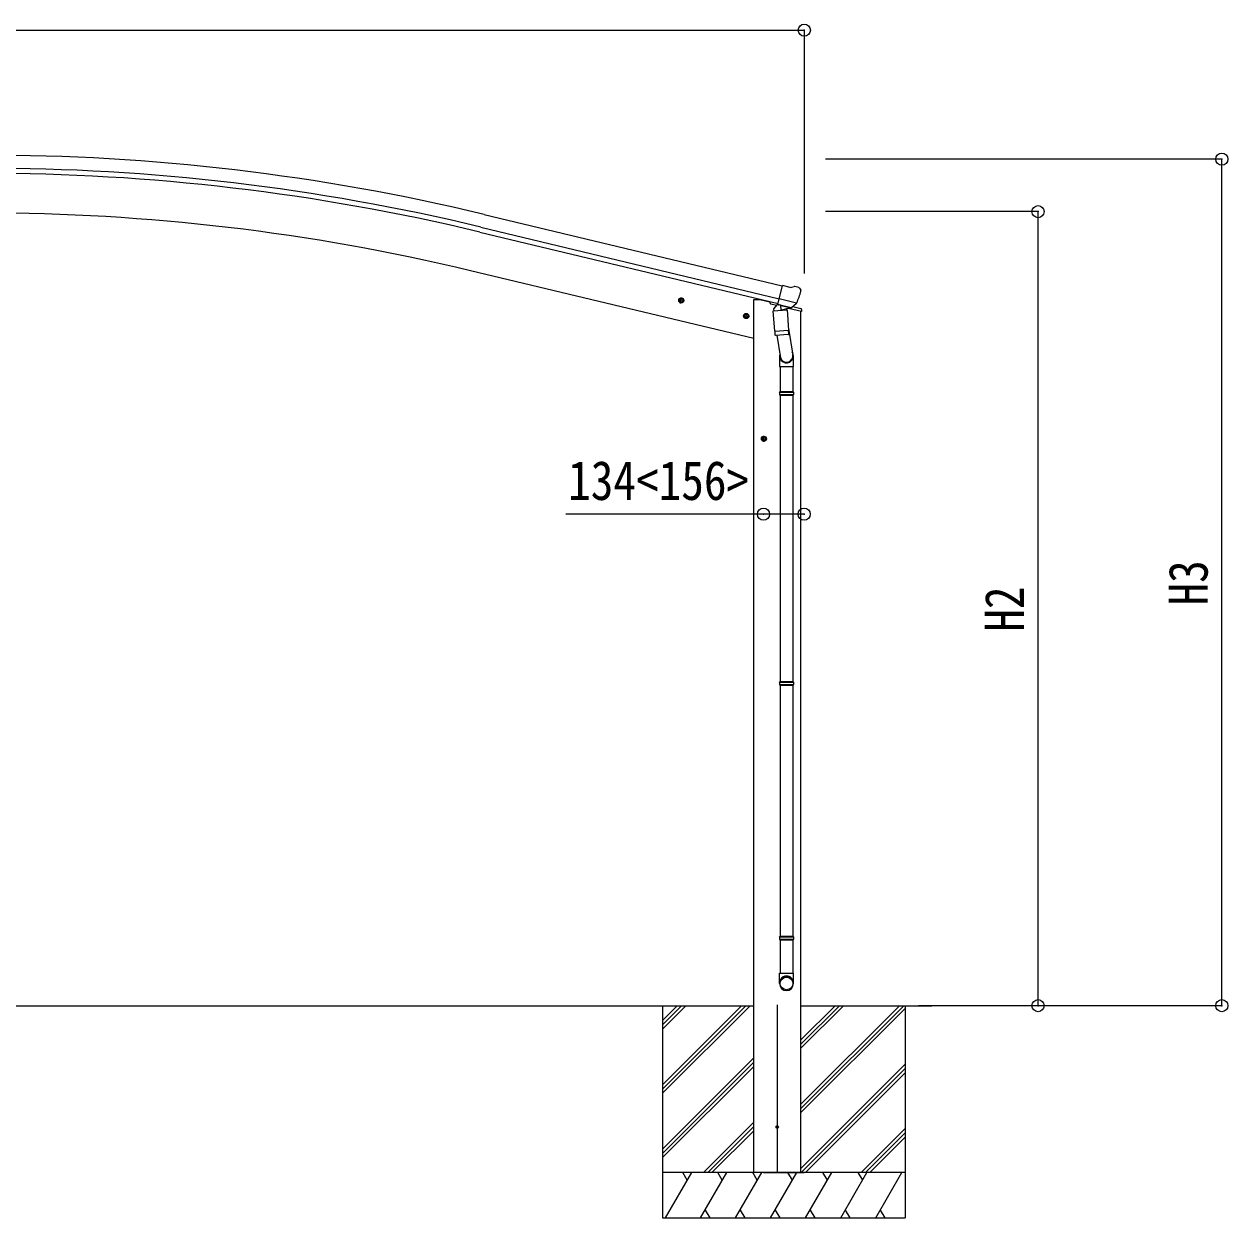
# Model space of a CAD drawing. Units: millimetres at full size, sheet at 1:40; details may follow other scales. Extents: x -11181 to 11305, y -7804 to 7716.
# Drawn here: x -6525 to -2556, y -1096 to 2842 of the extents above; entities that cross this region are included whole.
import ezdxf
from ezdxf.enums import TextEntityAlignment as Align

# ---------------------------------------------------------------- set-up
doc = ezdxf.new("R2010")
doc.units = ezdxf.units.MM
doc.header["$LTSCALE"] = 40
doc.header["$PDMODE"] = 32
doc.header["$PDSIZE"] = 40
for name, color, linetype, lineweight in [('0-0_0', 7, 'Continuous', 9), ('0-1_本体', 4, 'Continuous', 9), ('0-2_部品', 7, 'Continuous', 9), ('0-8_PARTS2', 2, 'Continuous', 9), ('0-A_寸法', 6, 'Continuous', 9)]:
    doc.layers.add(name, color=color, linetype=linetype, lineweight=lineweight)
doc.styles.add('ＭＳ ゴシック', font='')
doc.styles.get('ＭＳ ゴシック').set_extended_font_data('MS Gothic')

msp = doc.modelspace()

# ---------------------------------------------------------------- linework, layer by layer
at = {"layer": '0-0_0'}
for p, q in [((-9199.09, -395.7), (-4119.94, -395.7)), ((-4420.22, -444.3), (-4371.62, -395.69)), ((-4420.22, -395.7), (-4420.22, -1095.7)), ((-4420.22, -656.43), (-4159.49, -395.7)), ((-4420.22, -670.57), (-4145.35, -395.7)), ((-4420.22, -684.71), (-4131.21, -395.7)), ((-4420.22, -472.58), (-4343.34, -395.7)), ((-4420.22, -458.44), (-4357.48, -395.7)), ((-3963.44, -395.7), (-3532.06, -395.7)), ((-3963.44, -720.14), (-3638.99, -395.7)), ((-3963.44, -734.29), (-3624.85, -395.7)), ((-3963.44, -536.3), (-3822.84, -395.7)), ((-3963.44, -522.16), (-3836.98, -395.7)), ((-3963.44, -508.01), (-3851.12, -395.7)), ((-3620.22, -395.7), (-3620.22, -1095.7)), ((-3963.44, -748.43), (-3620.22, -405.21)), ((-4420.22, -868.56), (-4119.44, -567.78)), ((-4420.22, -882.7), (-4119.44, -581.92)), ((-3963.44, -932.28), (-3620.22, -589.06)), ((-4420.22, -896.84), (-4119.44, -596.06)), ((-3962.72, -945.7), (-3620.22, -603.2)), ((-3948.58, -945.7), (-3620.22, -617.34)), ((-4285.23, -945.7), (-4119.44, -779.91)), ((-4271.09, -945.7), (-4119.44, -794.05)), ((-4256.94, -945.7), (-4119.44, -808.19)), ((-3764.73, -945.7), (-3620.22, -801.19)), ((-3750.59, -945.7), (-3620.22, -815.33)), ((-3736.44, -945.7), (-3620.22, -829.48)), ((-3620.22, -945.7), (-4420.22, -945.7)), ((-4409.93, -1095.7), (-4323.33, -945.7)), ((-4338.33, -971.68), (-4353.33, -945.7)), ((-4294.46, -1095.7), (-4207.86, -945.7)), ((-4222.86, -971.68), (-4237.86, -945.7)), ((-4178.99, -1095.7), (-4092.39, -945.7)), ((-4107.39, -971.68), (-4122.39, -945.7)), ((-4087.22, -945.7), (-3953.22, -945.7)), ((-4063.52, -1095.7), (-3976.92, -945.7)), ((-3991.92, -971.68), (-4006.92, -945.7)), ((-3948.05, -1095.7), (-3861.45, -945.7)), ((-3876.45, -971.68), (-3891.45, -945.7)), ((-3832.58, -1095.7), (-3745.98, -945.7)), ((-3775.98, -945.7), (-3760.98, -971.68)), ((-3717.11, -1095.7), (-3630.51, -945.7)), ((-4279.46, -1069.72), (-4264.46, -1095.7)), ((-4163.99, -1069.72), (-4148.99, -1095.7)), ((-4048.52, -1069.72), (-4033.52, -1095.7)), ((-3933.05, -1069.72), (-3918.05, -1095.7)), ((-3817.58, -1069.72), (-3802.58, -1095.7)), ((-3702.11, -1069.72), (-3687.11, -1095.7)), ((-4420.22, -1095.7), (-3620.22, -1095.7))]:
    msp.add_line(p, q, dxfattribs=at)
at = {"layer": '0-1_本体'}
for p, q in [((-5008.36, 2214.08), (-4025.11, 1978.03)), ((-5022.36, 2155.74), (-4039.12, 1919.68)), ((-5018.43, 2172.1), (-4035.19, 1936.05)), ((-4630.15, 1926.85), (-5052.94, 2028.36)), ((-4119.44, 1804.24), (-4630.15, 1926.85)), ((-4119.44, 1933.68), (-4099.44, 1933.68)), ((-4119.44, -945.7), (-4119.44, 1933.68)), ((-4098.94, 1933.68), (-4065.67, 1925.69)), ((-3963.44, -945.7), (-3963.44, 1894.54))]:
    msp.add_line(p, q, dxfattribs=at)
for radius in [7073, 7029.83, 7013, 6882]:
    msp.add_arc((-6659.51, -4663.49), radius, 76.5, 103.5, dxfattribs=at)
at = {"layer": '0-2_部品'}
for p, q in [((-3998.79, 1973.43), (-4024.72, 1979.66)), ((-3998.79, 1973.43), (-3985.53, 1976.13)), ((-3971.05, 1972.94), (-3984.23, 1976.11)), ((-3967.95, 1970.69), (-3964.09, 1964.4)), ((-3963.73, 1962.12), (-3964.01, 1960.97)), ((-4367.85, 1932.79), (-4348.41, 1928.12)), ((-4360.26, 1937.65), (-4365.43, 1932.21)), ((-4360.47, 1920.73), (-4355.8, 1940.18)), ((-4352.96, 1935.9), (-4360.26, 1937.65)), ((-4356, 1923.26), (-4350.83, 1928.7)), ((-4350.83, 1928.7), (-4352.96, 1935.9)), ((-4066.17, 1926.18), (-4066.17, 1923.02)), ((-4044.13, 1913.79), (-4062.33, 1918.16)), ((-4040.44, 1918.02), (-4053.76, 1902.71)), ((-4039.5, 1918.09), (-4040.44, 1918.02)), ((-4036.42, 1915.62), (-4037.95, 1915.99)), ((-3999.71, 1906.81), (-4036.42, 1915.62)), ((-3977.79, 1921.81), (-4035.29, 1935.62)), ((-4030.47, 1913.8), (-4029.44, 1899.19)), ((-3997.35, 1906.33), (-4004.87, 1908.14)), ((-4001.55, 1906.58), (-4001.5, 1905.84)), ((-3998.18, 1906.44), (-3999.71, 1906.81)), ((-3994.64, 1906.9), (-3978.26, 1921.39)), ((-3990.85, 1910.25), (-3963.91, 1903.79)), ((-4153.93, 1881.43), (-4134.49, 1876.76)), ((-4146.34, 1886.29), (-4151.51, 1880.85)), ((-4146.54, 1869.37), (-4141.88, 1888.82)), ((-4139.04, 1884.54), (-4146.34, 1886.29)), ((-4142.08, 1871.9), (-4136.91, 1877.34)), ((-4136.91, 1877.34), (-4139.04, 1884.54)), ((-4054.86, 1896.26), (-4009.17, 1899.45)), ((-4050.19, 1829.42), (-4054.86, 1896.26)), ((-4053.76, 1902.71), (-4053.31, 1896.37)), ((-4002.25, 1904.8), (-4028.07, 1898.36)), ((-4010.95, 1902.63), (-4010.72, 1899.34)), ((-4009.17, 1899.45), (-4004.5, 1832.62)), ((-3961.61, 1893.98), (-4004.42, 1904.26)), ((-3961.61, 1900.87), (-3961.61, 1893.98)), ((-4050.19, 1829.42), (-4004.5, 1832.62)), ((-4050.17, 1829.42), (-4049.29, 1816.72)), ((-4004.86, 1837.74), (-3990.32, 1749.87)), ((-4003.64, 1820.15), (-4004.51, 1832.61)), ((-4005.48, 1818.01), (-4047.18, 1815.1)), ((-4043.64, 1815.34), (-4031.02, 1740.55)), ((-4004.03, 1818.79), (-4004.03, 1818.79)), ((-4034.17, 1747.36), (-4034.17, 1712.71)), ((-3988.17, 1712.71), (-3988.17, 1747.06)), ((-4034.17, 1712.71), (-3988.17, 1712.71)), ((-4032.17, 1712.71), (-4032.17, 1630.05)), ((-3990.17, 1712.71), (-3990.17, 1630.05)), ((-4034.17, 1628.05), (-4033.17, 1630.05)), ((-4034.17, 1628.05), (-3988.17, 1628.05)), ((-4034.17, 1628.05), (-4034.17, 1620.05)), ((-4033.17, 1630.05), (-3989.17, 1630.05)), ((-3988.17, 1628.05), (-3989.17, 1630.05)), ((-4034.17, 1620.05), (-3988.17, 1620.05)), ((-4034.17, 1620.05), (-4033.17, 1618.05)), ((-4033.17, 1618.05), (-3989.17, 1618.05)), ((-4032.17, 1618.05), (-4032.17, 673.86)), ((-3990.17, 1618.05), (-3990.17, 673.86)), ((-4095.68, 1474.18), (-4075.68, 1474.18)), ((-4089.43, 1480.68), (-4093.18, 1474.18)), ((-4081.92, 1480.68), (-4089.43, 1480.68)), ((-4085.68, 1464.18), (-4085.68, 1484.18)), ((-4078.17, 1474.18), (-4081.92, 1480.68)), ((-4081.92, 1467.68), (-4078.17, 1474.18)), ((-4034.17, 671.86), (-4033.17, 673.86)), ((-4034.17, 671.86), (-3988.17, 671.86)), ((-4034.17, 671.86), (-4034.17, 663.86)), ((-4034.17, 663.86), (-3988.17, 663.86)), ((-4034.17, 663.86), (-4033.17, 661.86)), ((-4033.17, 673.86), (-3989.17, 673.86)), ((-4033.17, 661.86), (-3989.17, 661.86)), ((-4032.17, 661.86), (-4032.17, -166.32)), ((-3990.17, 661.86), (-3990.17, -166.32)), ((-3988.17, 671.86), (-3989.17, 673.86)), ((-4034.17, -168.32), (-4033.17, -166.32)), ((-4034.17, -168.32), (-3988.17, -168.32)), ((-4034.17, -168.32), (-4034.17, -176.32)), ((-4034.17, -176.32), (-3988.17, -176.32)), ((-4034.17, -176.32), (-4033.17, -178.32)), ((-4033.17, -166.32), (-3989.17, -166.32)), ((-4033.17, -178.32), (-3989.17, -178.32)), ((-4032.17, -178.32), (-4032.17, -288.33)), ((-3990.17, -178.32), (-3990.17, -288.33)), ((-3988.17, -168.32), (-3989.17, -166.32)), ((-4034.17, -322.47), (-4034.17, -288.33)), ((-4034.17, -288.33), (-3988.17, -288.33)), ((-3988.17, -322.47), (-3988.17, -288.33))]:
    msp.add_line(p, q, dxfattribs=at)
for points in [[(-4030.15, 1914.21), (-4039.87, 1916.54), (-4024.72, 1979.66)], [(-4365.43, 1932.21), (-4363.3, 1925.01), (-4356, 1923.26)], [(-4030.15, 1914.21), (-4029.91, 1914.06), (-4005.14, 1908.11), (-4004.87, 1908.14)], [(-3977.51, 1922.39), (-3978.1, 1921.54), (-3978.26, 1921.39)], [(-4151.51, 1880.85), (-4149.38, 1873.65), (-4142.08, 1871.9)], [(-3988.17, 1628.05), (-3988.17, 1620.05), (-3989.17, 1618.05)], [(-4093.18, 1474.18), (-4089.43, 1467.68), (-4081.92, 1467.68)], [(-3988.17, 671.86), (-3988.17, 663.86), (-3989.17, 661.86)], [(-3988.17, -168.32), (-3988.17, -176.32), (-3989.17, -178.32)]]:
    msp.add_lwpolyline(points, dxfattribs=at)
for centre, radius in [((-4358.13, 1930.45), 8.5), ((-4358.13, 1930.45), 7.7), ((-4358.13, 1930.45), 6.5), ((-4144.21, 1879.1), 8.5), ((-4144.21, 1879.1), 7.7), ((-4144.21, 1879.1), 6.5), ((-4085.68, 1474.18), 8.5), ((-4085.68, 1474.18), 7.7), ((-4085.68, 1474.18), 6.5)]:
    msp.add_circle(centre, radius, dxfattribs=at)
at = {"layer": '0-2_部品', "color": 4}
msp.add_circle((-4041.94, -795.7), 4.5, dxfattribs=at)
at = {"layer": '0-2_部品'}
for centre, radius, start, end in [((-3984.93, 1973.19), 3, 76.5, 101.5), ((-4160.81, 2008.22), 202.4, 334.90875, 346.5), ((-3972.21, 1968.08), 5, 31.5, 76.5), ((-4061.17, 1923.02), 5, 180, 256.5), ((-4037.83, 1916.47), 0.5, 221.23754, 256.5), ((-4031.06, 1913.71), 0.604, 7.79405, 79.40158), ((-4002.5, 1905.77), 1, 284, 4), ((-4001.05, 1906.62), 0.5, 76.5, 184), ((-3998.07, 1906.93), 0.5, 256.5, 291.76246), ((-4028.42, 1899.33), 1.03, 188.03431, 289.96103), ((-3964.61, 1900.87), 3, 0, 76.5), ((-4047.32, 1817.09), 2, 190.53157, 274), ((-4005.62, 1820.01), 2, 274, 322.59038), ((-4005.58, 1819.98), 1.95, 322.52234, 4.95983), ((-4018.17, 1747.06), 30, 0, 2.54858)]:
    msp.add_arc(centre, radius, start, end, dxfattribs=at)
for centre, major_axis, ratio, start_param, end_param in [((-3966.65, 1962.83), (1.57, -2.57), 0.99628, 0.7835347, 1.5707963), ((-3996.65, 1909.26), (0.73, -2.92), 0.997631, 5.8041905, 5.8929484), ((-3996.68, 1909.38), (-2.63, 3.16), 0.650902, 2.1145521, 2.1873627), ((-3996.63, 1909.16), (0.73, -2.92), 0.997631, 5.965759, 6.7621801), ((-4011.17, 1747.36), (-23, 0), 0.996195, 6.0000678, 10.0103449), ((-4011.17, 1747.36), (-21, 0), 0.996195, 0.3319459, 3.3482706), ((-4011.17, -320.72), (23, 0), 0.996195, 6.2831853, 9.424778), ((-4011.17, -322.47), (23, 0), 0.996195, 6.2831853, 9.424778), ((-4011.17, -322.47), (0, -23.43), 0.981806, 4.712389, 7.8539816)]:
    msp.add_ellipse(centre, major_axis=major_axis, ratio=ratio, start_param=start_param, end_param=end_param, dxfattribs=at)
msp.add_ellipse((-4011.17, -322.47), major_axis=(-21, 0), ratio=0.996195, dxfattribs=at)
at = {"layer": '0-8_PARTS2'}
msp.add_line((-4041.94, -393.2), (-4041.94, -948.2), dxfattribs=at)
at = {"layer": '0-A_寸法'}
for p, q in [((-9344.59, 2821.83), (-3952.57, 2821.83)), ((-3952.57, 2821.83), (-3952.57, 2019.5)), ((-2575.99, 2396.1), (-3882.42, 2396.1)), ((-2575.99, -395.7), (-2575.99, 2396.1)), ((-3181.97, 2223.1), (-3882.42, 2223.1)), ((-3181.97, -395.7), (-3181.97, 2223.1)), ((-4087.07, 1225.55), (-4739.24, 1225.55)), ((-3953.07, 1225.55), (-4087.07, 1225.55)), ((-3181.97, -395.7), (-3576.21, -395.7)), ((-2575.99, -395.7), (-3181.97, -395.7))]:
    msp.add_line(p, q, dxfattribs=at)
for p in [(-3952.57, 2821.83), (-2575.99, 2396.1), (-3181.97, 2223.1), (-4087.07, 1225.55), (-3953.07, 1225.55), (-3181.97, -395.7), (-2575.99, -395.7)]:
    msp.add_point(p, dxfattribs=at)

# ---------------------------------------------------------------- texts
at = {"layer": '0-A_寸法', "color": 7, "style": 'ＭＳ ゴシック', "width": 0.85}
msp.add_text('134<156>', height=129, dxfattribs=at).set_placement((-4731.07, 1233.55), align=Align.BOTTOM_LEFT)
for s, p in [('H3', (-2583.99, 924.2)), ('H2', (-3189.97, 837.7))]:
    msp.add_text(s, height=129, rotation=90, dxfattribs=at).set_placement(p, align=Align.BOTTOM_LEFT)

doc.saveas('drawing.dxf')
